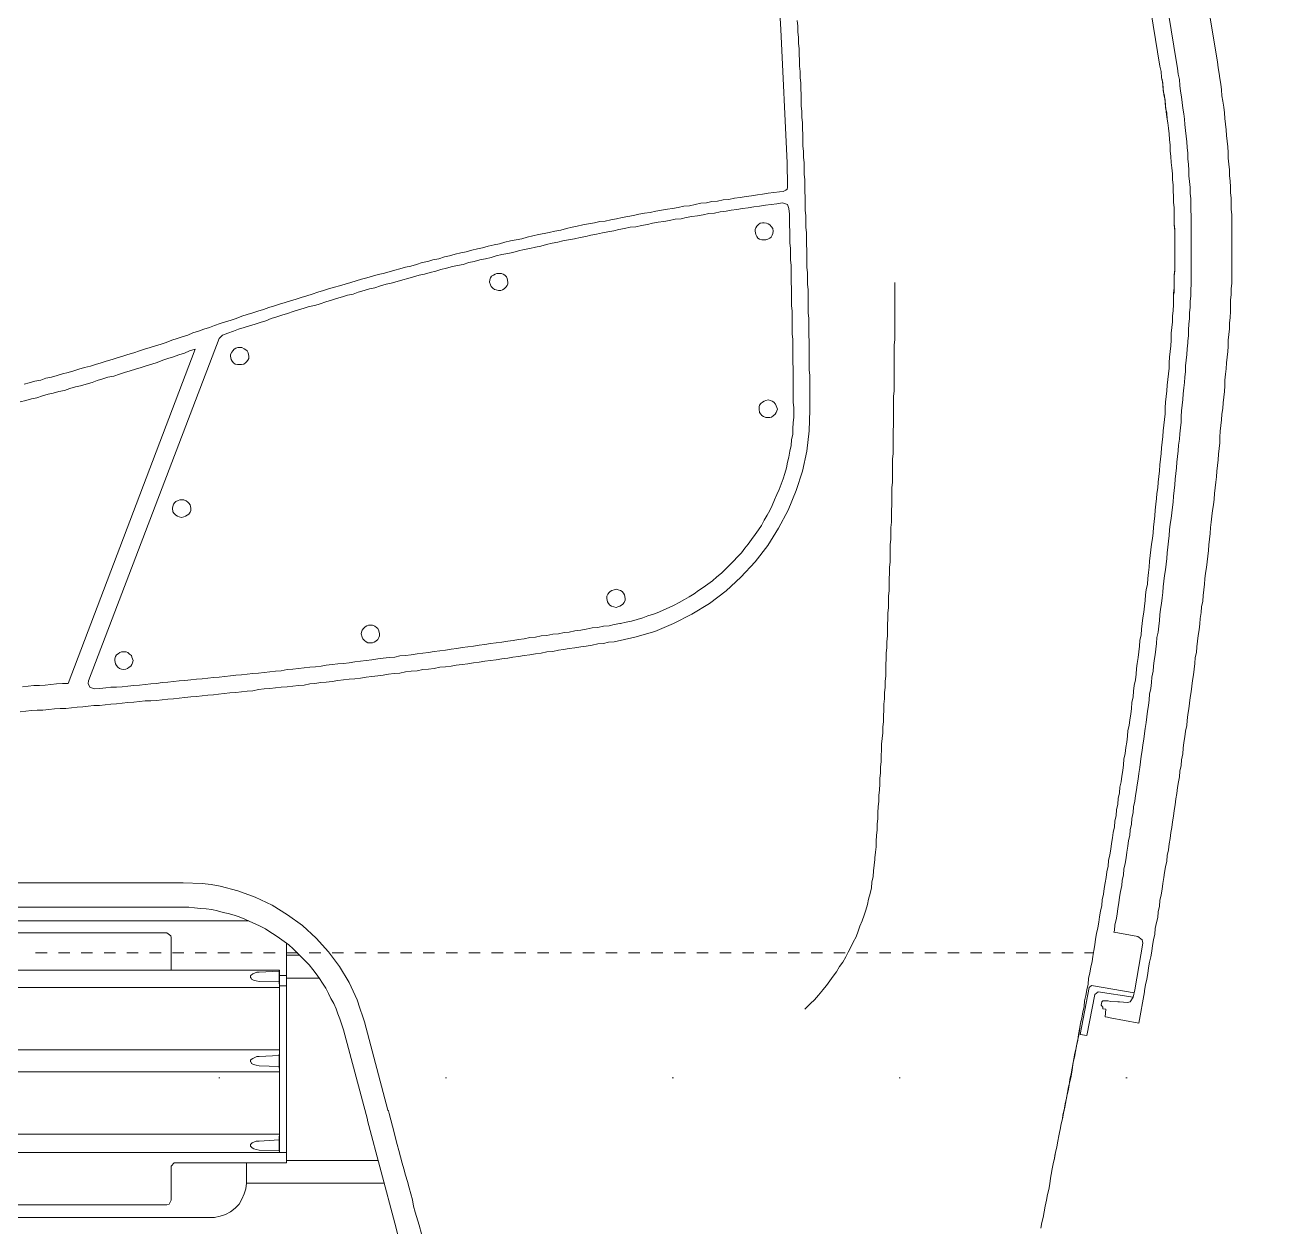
# Model space of a CAD drawing. Header units: centimetres. Extents: x 1976 to 8269, y 9888 to 14030.
# Drawn here: x 6240.6 to 6352.4, y 10921.8 to 11028.3 of the extents above; entities that cross this region are included whole.
import ezdxf

# ---------------------------------------------------------------- set-up
doc = ezdxf.new("R2010")
doc.units = ezdxf.units.CM
doc.header["$LTSCALE"] = 200
doc.linetypes.add('Dot 1mm', pattern=[0.1, 0, -0.1])
doc.linetypes.add('Overhead', pattern=[0.396875, 0.238125, -0.15875])
for name, color, linetype, lineweight in [('A-DETL-THIN', 151, 'Continuous', 9), ('A-FLOR-LEVL', 51, 'Continuous', 9), ('A-FLOR-OVHD', 1, 'Overhead', 9), ('caf_arac_metro_on_gorunus_dwg', 8, 'Continuous', 9), ('PRT-MI-a_elev_far', 9, 'Continuous', 9)]:
    doc.layers.add(name, color=color, linetype=linetype, lineweight=lineweight)

# ---------------------------------------------------------------- blocks, each defined once
blk = doc.blocks.new('caf_arac_metro_on_gorunus_dwg_A$C70222889-V1-B')
at = {"layer": 'PRT-MI-a_elev_far', "color": 18}
for p, q in [((6263.76, 10946.95), (6263.76, 10944.07)), ((6264.92, 10945.89), (6263.76, 10945.89)), ((6266.64, 10943.86), (6263.76, 10943.86)), ((6263.15, 10930.02), (6195.75, 10930.02)), ((6331.81, 10927.8), (6331.86, 10928.2)), ((6271.87, 10927.7), (6263.76, 10927.7)), ((6272.41, 10925.68), (6260.22, 10925.68))]:
    blk.add_line(p, q, dxfattribs=at)
at = {"layer": 'PRT-MI-a_elev_far', "color": 18, "flags": 128}
for points in [[(6309.02, 11028.74), (6309.08, 11028.24), (6309.08, 11027.73), (6309.13, 11027.23), (6309.13, 11026.72), (6309.18, 11026.22), (6309.18, 11025.71), (6309.23, 11025.21), (6309.23, 11024.7), (6309.28, 11024.2), (6309.28, 11023.69), (6309.33, 11023.19), (6309.33, 11022.68), (6309.38, 11022.18), (6309.38, 11021.67), (6309.38, 11021.17), (6309.43, 11020.66), (6309.43, 11020.15), (6309.48, 11019.65), (6309.48, 11019.14), (6309.53, 11018.64), (6309.53, 11018.13), (6309.53, 11017.63), (6309.58, 11017.12), (6309.58, 11016.62), (6309.63, 11016.11), (6309.63, 11015.61), (6309.63, 11015.1), (6309.68, 11014.6), (6309.68, 11014.09), (6309.68, 11013.59), (6309.73, 11013.08), (6309.73, 11012.93), (6309.73, 11012.42), (6309.73, 11011.92), (6309.78, 11011.41), (6309.78, 11010.91), (6309.78, 11010.4), (6309.83, 11009.9), (6309.83, 11009.39), (6309.83, 11008.89), (6309.88, 11008.38), (6309.88, 11007.88), (6309.88, 11007.37), (6309.88, 11006.87), (6309.93, 11006.36), (6309.93, 11005.86), (6309.93, 11005.35), (6309.98, 11004.85), (6309.98, 11004.34), (6309.98, 11003.84), (6309.98, 11003.33), (6309.98, 11002.83), (6310.04, 11002.32), (6310.04, 11001.81), (6310.04, 11001.31), (6310.04, 11000.8), (6310.09, 11000.3), (6310.09, 10999.79), (6310.09, 10999.29), (6310.09, 10998.78), (6310.09, 10998.28), (6310.09, 10997.77), (6310.14, 10997.27), (6310.14, 10996.76), (6310.14, 10996.26), (6310.14, 10995.75), (6310.14, 10995.25), (6310.14, 10994.74), (6310.14, 10994.34), (6310.14, 10994.19), (6310.09, 10992.37), (6309.88, 10990.55), (6309.48, 10988.78), (6308.92, 10987.06), (6308.22, 10985.34), (6307.36, 10983.73), (6306.4, 10982.21), (6305.29, 10980.75), (6304.02, 10979.38), (6302.71, 10978.17), (6301.24, 10977.06), (6299.68, 10976.1), (6298.06, 10975.29), (6296.39, 10974.58), (6294.63, 10974.08), (6293.72, 10973.88), (6292.81, 10973.67), (6292.3, 10973.62), (6291.85, 10973.52), (6291.34, 10973.47), (6290.84, 10973.37), (6290.33, 10973.27), (6289.83, 10973.22), (6289.32, 10973.12), (6288.82, 10973.07), (6288.31, 10972.97), (6287.86, 10972.92), (6287.35, 10972.81), (6286.84, 10972.76), (6286.34, 10972.66), (6285.83, 10972.61), (6285.33, 10972.51), (6284.82, 10972.46), (6284.32, 10972.36), (6283.81, 10972.31), (6283.36, 10972.21), (6282.85, 10972.16), (6282.35, 10972.06), (6281.84, 10972.01), (6281.34, 10971.96), (6280.83, 10971.85), (6280.33, 10971.8), (6279.82, 10971.7), (6279.32, 10971.65), (6278.81, 10971.6), (6278.36, 10971.5), (6277.85, 10971.45), (6277.35, 10971.4), (6276.84, 10971.3), (6276.34, 10971.25), (6275.83, 10971.2), (6275.33, 10971.1), (6274.82, 10971.05), (6274.31, 10971), (6273.81, 10970.89), (6273.3, 10970.84), (6272.8, 10970.79), (6272.34, 10970.69), (6271.84, 10970.64), (6271.33, 10970.59), (6270.83, 10970.54), (6270.32, 10970.44), (6269.82, 10970.39), (6269.31, 10970.34), (6268.81, 10970.29), (6268.3, 10970.24), (6267.8, 10970.14), (6267.29, 10970.09), (6266.79, 10970.04), (6266.28, 10969.98), (6265.83, 10969.93), (6265.32, 10969.83), (6264.82, 10969.78), (6264.31, 10969.73), (6263.81, 10969.68), (6263.3, 10969.63), (6262.8, 10969.58), (6262.29, 10969.53), (6261.79, 10969.48), (6261.28, 10969.43), (6260.77, 10969.33), (6260.27, 10969.28), (6259.76, 10969.23), (6259.26, 10969.18), (6258.75, 10969.13), (6258.25, 10969.08), (6257.74, 10969.03), (6257.29, 10968.97), (6256.78, 10968.92), (6256.28, 10968.87), (6255.77, 10968.82), (6255.27, 10968.77), (6254.76, 10968.72), (6254.26, 10968.67), (6253.75, 10968.62), (6253.25, 10968.57), (6252.74, 10968.52), (6252.24, 10968.47), (6251.73, 10968.42), (6251.23, 10968.42), (6250.72, 10968.37), (6250.22, 10968.32), (6249.71, 10968.27), (6249.2, 10968.22), (6248.7, 10968.17), (6248.19, 10968.12), (6247.69, 10968.07), (6247.18, 10968.01), (6246.68, 10968.01), (6246.17, 10967.96), (6245.72, 10967.91), (6245.21, 10967.86), (6244.71, 10967.81), (6244.2, 10967.76), (6243.7, 10967.76), (6243.19, 10967.71), (6242.69, 10967.66), (6242.18, 10967.61), (6241.68, 10967.61), (6241.17, 10967.56), (6240.67, 10967.51), (6240.16, 10967.46)], [(6306.85, 11039.81), (6307.56, 11027.94), (6308.12, 11016.11), (6308.17, 11014.09), (6308.17, 11014.04), (6308.17, 11013.94), (6308.12, 11013.79), (6308.01, 11013.69), (6307.76, 11013.59), (6307.46, 11013.54), (6306.95, 11013.49), (6306.45, 11013.44), (6305.94, 11013.33), (6305.49, 11013.28), (6304.98, 11013.18), (6304.48, 11013.13), (6303.97, 11013.03), (6303.47, 11012.98), (6302.96, 11012.88), (6302.46, 11012.83), (6301.95, 11012.73), (6301.45, 11012.68), (6300.99, 11012.58), (6300.49, 11012.53), (6299.98, 11012.42), (6299.48, 11012.32), (6298.97, 11012.27), (6298.47, 11012.17), (6297.96, 11012.07), (6297.51, 11012.02), (6297, 11011.92), (6296.49, 11011.82), (6295.99, 11011.72), (6295.48, 11011.67), (6294.98, 11011.57), (6294.52, 11011.46), (6294.02, 11011.36), (6293.51, 11011.26), (6293.01, 11011.16), (6292.5, 11011.06), (6292, 11010.96), (6291.54, 11010.91), (6291.04, 11010.81), (6290.53, 11010.71), (6290.03, 11010.61), (6289.52, 11010.5), (6289.07, 11010.4), (6288.56, 11010.3), (6288.06, 11010.15), (6287.55, 11010.05), (6287.05, 11009.95), (6286.59, 11009.85), (6286.09, 11009.75), (6285.58, 11009.65), (6285.08, 11009.54), (6284.62, 11009.39), (6284.12, 11009.29), (6283.61, 11009.19), (6283.11, 11009.09), (6282.65, 11008.94), (6282.15, 11008.84), (6281.64, 11008.74), (6281.14, 11008.58), (6280.68, 11008.48), (6280.18, 11008.38), (6279.67, 11008.23), (6279.22, 11008.13), (6278.71, 11008.03), (6278.21, 11007.88), (6277.75, 11007.78), (6277.25, 11007.62), (6276.74, 11007.52), (6276.29, 11007.37), (6275.78, 11007.27), (6275.27, 11007.12), (6274.77, 11006.97), (6274.31, 11006.87), (6273.81, 11006.72), (6273.36, 11006.61), (6272.85, 11006.46), (6272.34, 11006.31), (6271.89, 11006.21), (6271.38, 11006.06), (6270.88, 11005.91), (6270.42, 11005.81), (6269.92, 11005.65), (6269.46, 11005.5), (6268.96, 11005.35), (6268.45, 11005.2), (6268, 11005.1), (6267.49, 11004.95), (6267.04, 11004.8), (6266.53, 11004.64), (6266.03, 11004.49), (6265.57, 11004.34), (6265.07, 11004.19), (6264.61, 11004.04), (6264.11, 11003.89), (6263.65, 11003.73), (6263.15, 11003.58), (6262.69, 11003.43), (6262.19, 11003.28), (6261.73, 11003.13), (6261.23, 11002.98), (6260.77, 11002.83), (6260.27, 11002.67), (6259.81, 11002.52), (6259.31, 11002.32), (6258.85, 11002.17), (6258.35, 11002.02), (6257.89, 11001.87), (6257.39, 11001.71), (6256.93, 11001.51), (6256.43, 11001.36), (6255.97, 11001.21), (6255.47, 11001.06), (6255.01, 11000.85), (6254.51, 11000.7), (6254.06, 11000.55), (6253.6, 11000.4), (6253.1, 11000.2), (6252.64, 11000.05), (6252.14, 10999.89), (6251.68, 10999.74), (6251.18, 10999.59), (6250.72, 10999.44), (6250.22, 10999.29), (6249.71, 10999.14), (6249.26, 10998.99), (6248.75, 10998.83), (6248.3, 10998.68), (6247.79, 10998.53), (6247.34, 10998.38), (6246.83, 10998.23), (6246.38, 10998.08), (6245.87, 10997.97), (6245.36, 10997.82), (6244.91, 10997.67), (6244.41, 10997.52), (6243.9, 10997.42), (6243.45, 10997.27), (6242.94, 10997.12), (6242.43, 10997.02), (6241.98, 10996.86), (6241.47, 10996.76), (6240.97, 10996.61), (6240.51, 10996.51)], [(6331.46, 10926.13), (6331.51, 10926.43), (6331.61, 10926.94), (6331.71, 10927.39), (6331.81, 10927.9), (6331.91, 10928.4), (6332.01, 10928.91), (6332.11, 10929.41), (6332.21, 10929.87), (6332.27, 10930.17), (6332.32, 10930.43), (6332.42, 10930.93), (6332.52, 10931.38), (6332.62, 10931.89), (6332.72, 10932.4), (6332.82, 10932.9), (6332.92, 10933.41), (6333.02, 10933.86), (6333.12, 10934.37), (6333.17, 10934.87), (6333.28, 10935.38), (6333.38, 10935.88), (6333.48, 10936.39), (6333.58, 10936.84), (6333.68, 10937.35), (6333.78, 10937.85), (6333.88, 10938.36), (6333.93, 10938.86), (6334.03, 10939.32), (6334.13, 10939.82), (6334.24, 10940.33), (6334.34, 10940.83), (6334.44, 10941.34), (6334.49, 10941.84), (6334.59, 10942.3), (6334.69, 10942.8), (6334.79, 10943.31), (6334.84, 10943.81), (6334.94, 10944.32), (6335.04, 10944.82), (6335.15, 10945.33), (6335.2, 10945.78), (6335.3, 10946.29), (6335.4, 10946.79), (6335.45, 10947.3), (6335.55, 10947.81), (6335.65, 10948.31), (6335.75, 10948.82), (6335.8, 10949.27), (6335.9, 10949.78), (6336, 10950.28), (6336.05, 10950.79), (6336.16, 10951.29), (6336.21, 10951.8), (6336.31, 10952.3), (6336.41, 10952.76), (6336.46, 10953.26), (6336.56, 10953.77), (6336.61, 10954.27), (6336.71, 10954.78), (6336.81, 10955.28), (6336.86, 10955.79), (6336.96, 10956.29), (6337.01, 10956.75), (6337.12, 10957.25), (6337.17, 10957.76), (6337.27, 10958.26), (6337.32, 10958.77), (6337.42, 10959.27), (6337.47, 10959.78), (6337.57, 10960.28), (6337.62, 10960.79), (6337.72, 10961.24), (6337.77, 10961.75), (6337.87, 10962.25), (6337.92, 10962.76), (6337.97, 10963.27), (6338.08, 10963.77), (6338.13, 10964.28), (6338.23, 10964.78), (6338.28, 10965.29), (6338.33, 10965.79), (6338.43, 10966.25), (6338.48, 10966.75), (6338.58, 10967.26), (6338.63, 10967.76), (6338.68, 10968.27), (6338.78, 10968.77), (6338.83, 10969.28), (6338.88, 10969.78), (6338.99, 10970.29), (6339.04, 10970.79), (6339.09, 10971.3), (6339.14, 10971.75), (6339.24, 10972.26), (6339.29, 10972.76), (6339.34, 10973.27), (6339.39, 10973.77), (6339.49, 10974.28), (6339.54, 10974.78), (6339.59, 10975.29), (6339.64, 10975.8), (6339.74, 10976.3), (6339.79, 10976.81), (6339.84, 10977.31), (6339.89, 10977.82), (6339.94, 10978.27), (6340.05, 10978.78), (6340.1, 10979.28), (6340.15, 10979.79), (6340.2, 10980.29), (6340.25, 10980.8), (6340.3, 10981.3), (6340.35, 10981.81), (6340.4, 10982.31), (6340.5, 10982.82), (6340.55, 10983.32), (6340.6, 10983.83), (6340.65, 10984.33), (6340.7, 10984.84), (6340.75, 10985.34), (6340.8, 10985.85), (6340.85, 10986.35), (6340.9, 10986.81), (6340.96, 10987.31), (6341.01, 10987.82), (6341.06, 10988.32), (6341.11, 10988.83), (6341.16, 10989.34), (6341.21, 10989.84), (6341.26, 10990.35), (6341.31, 10990.85), (6341.36, 10991.36), (6341.41, 10991.86), (6341.46, 10992.37), (6341.51, 10992.87), (6341.56, 10993.38), (6341.61, 10993.88), (6341.61, 10994.39), (6341.66, 10994.89), (6341.71, 10995.4), (6341.76, 10995.9), (6341.81, 10996.41), (6341.86, 10996.91), (6341.92, 10997.42), (6341.97, 10997.92), (6341.97, 10998.38), (6342.02, 10998.88), (6342.07, 10999.39), (6342.12, 10999.89), (6342.17, 11000.4), (6342.17, 11000.5), (6342.17, 11001.01), (6342.22, 11001.51), (6342.27, 11002.02), (6342.27, 11002.52), (6342.32, 11003.03), (6342.37, 11003.53), (6342.37, 11004.04), (6342.37, 11004.54), (6342.42, 11005.05), (6342.42, 11005.55), (6342.42, 11006.06), (6342.47, 11006.56), (6342.47, 11007.07), (6342.47, 11007.57), (6342.47, 11008.08), (6342.47, 11008.58), (6342.47, 11009.09), (6342.47, 11009.6), (6342.47, 11010.1), (6342.42, 11010.61), (6342.42, 11011.11), (6342.42, 11011.62), (6342.42, 11012.12), (6342.37, 11012.63), (6342.37, 11013.13), (6342.32, 11013.64), (6342.32, 11014.14), (6342.27, 11014.65), (6342.27, 11015.15), (6342.22, 11015.66), (6342.17, 11016.16), (6342.12, 11016.67), (6342.07, 11017.17), (6342.07, 11017.68), (6342.02, 11018.18), (6341.97, 11018.69), (6341.92, 11019.19), (6341.86, 11019.65), (6341.76, 11020.15), (6341.71, 11020.66), (6341.66, 11021.17), (6341.61, 11021.67), (6341.51, 11022.18), (6341.46, 11022.68), (6341.41, 11023.19), (6341.31, 11023.69), (6341.26, 11024.2), (6341.16, 11024.7), (6331.76, 11082.5)], [(6346.16, 11025.56), (6343.78, 11040.06), (6343.89, 11040.06), (6343.99, 11040.16), (6343.94, 11040.57), (6342.47, 11049.51), (6336.21, 11088.01)], [(6332.82, 11085.13), (6342.62, 11025.01), (6342.72, 11024.5), (6342.77, 11023.99), (6342.88, 11023.49), (6342.93, 11022.98), (6342.98, 11022.48), (6343.08, 11021.97), (6343.13, 11021.47), (6343.18, 11020.96), (6343.28, 11020.46), (6343.33, 11020), (6343.38, 11019.5), (6343.43, 11018.99), (6343.48, 11018.49), (6343.53, 11017.98), (6343.58, 11017.48), (6343.63, 11016.97), (6343.63, 11016.47), (6343.68, 11015.96), (6343.73, 11015.46), (6343.73, 11014.95), (6343.78, 11014.45), (6343.84, 11013.94), (6343.84, 11013.44), (6343.89, 11012.93), (6343.89, 11012.42), (6343.89, 11011.92), (6343.94, 11011.41), (6343.94, 11010.91), (6343.94, 11010.4), (6343.94, 11009.9), (6343.94, 11009.39), (6343.94, 11008.89), (6343.94, 11008.38), (6343.94, 11007.88), (6343.94, 11007.37), (6343.94, 11006.87), (6343.94, 11006.36), (6343.94, 11005.86), (6343.94, 11005.35), (6343.89, 11004.85), (6343.89, 11004.34), (6343.84, 11003.84), (6343.84, 11003.33), (6343.78, 11002.83), (6343.78, 11002.32), (6343.73, 11001.81), (6343.68, 11001.31), (6343.68, 11000.8), (6343.63, 11000.3), (6343.63, 11000.15), (6343.58, 10999.64), (6343.53, 10999.14), (6343.48, 10998.63), (6343.43, 10998.13), (6343.43, 10997.62), (6343.38, 10997.12), (6343.33, 10996.66), (6343.28, 10996.16), (6343.23, 10995.65), (6343.18, 10995.15), (6343.13, 10994.64), (6343.08, 10994.14), (6343.03, 10993.63), (6343.03, 10993.12), (6342.98, 10992.62), (6342.93, 10992.11), (6342.88, 10991.61), (6342.82, 10991.1), (6342.77, 10990.6), (6342.72, 10990.09), (6342.67, 10989.59), (6342.62, 10989.08), (6342.57, 10988.58), (6342.52, 10988.07), (6342.47, 10987.57), (6342.42, 10987.06), (6342.37, 10986.56), (6342.32, 10986.05), (6342.27, 10985.6), (6342.22, 10985.09), (6342.17, 10984.59), (6342.07, 10984.08), (6342.02, 10983.58), (6341.97, 10983.07), (6341.92, 10982.57), (6341.86, 10982.06), (6341.81, 10981.55), (6341.76, 10981.05), (6341.71, 10980.54), (6341.66, 10980.04), (6341.56, 10979.53), (6341.51, 10979.03), (6341.46, 10978.52), (6341.41, 10978.02), (6341.36, 10977.56), (6341.31, 10977.06), (6341.21, 10976.55), (6341.16, 10976.05), (6341.11, 10975.54), (6341.06, 10975.04), (6341.01, 10974.53), (6340.9, 10974.03), (6340.85, 10973.52), (6340.8, 10973.02), (6340.75, 10972.51), (6340.65, 10972.01), (6340.6, 10971.5), (6340.55, 10971.05), (6340.45, 10970.54), (6340.4, 10970.04), (6340.35, 10969.53), (6340.25, 10969.03), (6340.2, 10968.52), (6340.15, 10968.01), (6340.05, 10967.51), (6340, 10967), (6339.94, 10966.5), (6339.84, 10965.99), (6339.79, 10965.54), (6339.74, 10965.03), (6339.64, 10964.53), (6339.59, 10964.02), (6339.49, 10963.52), (6339.44, 10963.01), (6339.39, 10962.51), (6339.29, 10962), (6339.24, 10961.5), (6339.14, 10960.99), (6339.09, 10960.54), (6338.99, 10960.03), (6338.93, 10959.53), (6338.83, 10959.02), (6338.78, 10958.52), (6338.68, 10958.01), (6338.63, 10957.51), (6338.53, 10957), (6338.48, 10956.5), (6338.38, 10956.04), (6338.33, 10955.54), (6338.23, 10955.03), (6338.18, 10954.52), (6338.08, 10954.02), (6337.97, 10953.51), (6337.92, 10953.01), (6337.82, 10952.5), (6337.77, 10952.05), (6337.67, 10951.54), (6337.57, 10951.04), (6337.52, 10950.53), (6337.42, 10950.03), (6337.37, 10949.52), (6337.27, 10949.02), (6337.17, 10948.56), (6337.12, 10948.06), (6337.07, 10947.91), (6337.42, 10947.86), (6339.19, 10947.55), (6339.59, 10947.25), (6339.64, 10946.95), (6338.93, 10942.8), (6338.78, 10942.15), (6335.7, 10942.65), (6335.4, 10942.4), (6334.69, 10938.76), (6334.08, 10938.86), (6334.89, 10943.01), (6335.09, 10943.21), (6338.88, 10942.56)], [(6339.29, 10939.87), (6339.79, 10942.65), (6339.79, 10942.75), (6339.89, 10943.26), (6340, 10943.76), (6340.1, 10944.27), (6340.15, 10944.77), (6340.25, 10945.28), (6340.35, 10945.73), (6340.45, 10946.24), (6340.5, 10946.74), (6340.6, 10947.25), (6340.7, 10947.75), (6340.75, 10948.26), (6340.85, 10948.77), (6340.96, 10949.22), (6341.01, 10949.73), (6341.11, 10950.23), (6341.16, 10950.74), (6341.26, 10951.24), (6341.36, 10951.75), (6341.41, 10952.25), (6341.51, 10952.76), (6341.56, 10953.21), (6341.66, 10953.72), (6341.76, 10954.22), (6341.81, 10954.73), (6341.92, 10955.23), (6341.97, 10955.74), (6342.07, 10956.24), (6342.12, 10956.75), (6342.22, 10957.2), (6342.27, 10957.71), (6342.37, 10958.21), (6342.42, 10958.72), (6342.52, 10959.22), (6342.57, 10959.73), (6342.67, 10960.23), (6342.72, 10960.74), (6342.82, 10961.24), (6342.88, 10961.7), (6342.93, 10962.2), (6343.03, 10962.71), (6343.08, 10963.21), (6343.18, 10963.72), (6343.23, 10964.23), (6343.28, 10964.73), (6343.38, 10965.24), (6343.43, 10965.74), (6343.53, 10966.25), (6343.58, 10966.7), (6343.63, 10967.21), (6343.73, 10967.71), (6343.78, 10968.22), (6343.84, 10968.72), (6343.94, 10969.23), (6343.99, 10969.73), (6344.04, 10970.24), (6344.14, 10970.74), (6344.19, 10971.25), (6344.24, 10971.75), (6344.29, 10972.26), (6344.39, 10972.71), (6344.44, 10973.22), (6344.49, 10973.72), (6344.54, 10974.23), (6344.64, 10974.73), (6344.69, 10975.24), (6344.74, 10975.74), (6344.8, 10976.25), (6344.85, 10976.76), (6344.95, 10977.26), (6345, 10977.77), (6345.05, 10978.27), (6345.1, 10978.78), (6345.15, 10979.23), (6345.2, 10979.74), (6345.3, 10980.24), (6345.35, 10980.75), (6345.4, 10981.25), (6345.45, 10981.76), (6345.5, 10982.26), (6345.55, 10982.77), (6345.6, 10983.27), (6345.65, 10983.78), (6345.7, 10984.28), (6345.76, 10984.79), (6345.81, 10985.29), (6345.91, 10985.8), (6345.96, 10986.3), (6346.01, 10986.81), (6346.06, 10987.31), (6346.11, 10987.82), (6346.16, 10988.27), (6346.21, 10988.78), (6346.26, 10989.28), (6346.31, 10989.79), (6346.36, 10990.3), (6346.41, 10990.8), (6346.46, 10991.31), (6346.46, 10991.81), (6346.51, 10992.32), (6346.56, 10992.82), (6346.61, 10993.33), (6346.66, 10993.83), (6346.72, 10994.34), (6346.77, 10994.84), (6346.82, 10995.35), (6346.87, 10995.85), (6346.92, 10996.36), (6346.92, 10996.86), (6346.97, 10997.37), (6347.02, 10997.87), (6347.07, 10998.38), (6347.12, 10998.88), (6347.17, 10999.39), (6347.22, 10999.84), (6347.22, 10999.89), (6347.22, 11000.4), (6347.27, 11000.91), (6347.32, 11001.41), (6347.32, 11001.92), (6347.37, 11002.42), (6347.42, 11002.93), (6347.42, 11003.43), (6347.42, 11003.94), (6347.47, 11004.44), (6347.47, 11004.95), (6347.52, 11005.45), (6347.52, 11005.96), (6347.52, 11006.46), (6347.52, 11006.97), (6347.52, 11007.47), (6347.52, 11007.98), (6347.52, 11008.48), (6347.52, 11008.99), (6347.52, 11009.49), (6347.52, 11010), (6347.52, 11010.5), (6347.52, 11011.01), (6347.52, 11011.52), (6347.47, 11012.02), (6347.47, 11012.48), (6347.47, 11012.98), (6347.42, 11013.49), (6347.42, 11013.99), (6347.37, 11014.5), (6347.32, 11015), (6347.32, 11015.51), (6347.27, 11016.01), (6347.22, 11016.52), (6347.22, 11017.02), (6347.17, 11017.53), (6347.12, 11018.03), (6347.07, 11018.54), (6347.02, 11019.04), (6346.97, 11019.55), (6346.92, 11020.05), (6346.87, 11020.56), (6346.82, 11021.06), (6346.72, 11021.57), (6346.66, 11022.07), (6346.61, 11022.58), (6346.56, 11023.09), (6346.46, 11023.59), (6346.41, 11024.05), (6346.31, 11024.55), (6346.26, 11025.06), (6346.16, 11025.56), (6346.26, 11025.06), (6346.31, 11024.55), (6346.41, 11024.05), (6346.46, 11023.59), (6346.56, 11023.09), (6346.61, 11022.58), (6346.66, 11022.07), (6346.72, 11021.57), (6346.82, 11021.06), (6346.87, 11020.56), (6346.92, 11020.05), (6346.97, 11019.55), (6347.02, 11019.04), (6347.07, 11018.54), (6347.12, 11018.03), (6347.17, 11017.53), (6347.22, 11017.02), (6347.22, 11016.52), (6347.27, 11016.01), (6347.32, 11015.51), (6347.32, 11015), (6347.37, 11014.5), (6347.42, 11013.99), (6347.42, 11013.49), (6347.47, 11012.98), (6347.47, 11012.48), (6347.47, 11012.02), (6347.52, 11011.52), (6347.52, 11011.01), (6347.52, 11010.5), (6347.52, 11010), (6347.52, 11009.49), (6347.52, 11008.99), (6347.52, 11008.48), (6347.52, 11007.98), (6347.52, 11007.47), (6347.52, 11006.97), (6347.52, 11006.46), (6347.52, 11005.96), (6347.52, 11005.45), (6347.47, 11004.95), (6347.47, 11004.44), (6347.42, 11003.94), (6347.42, 11003.43), (6347.42, 11002.93), (6347.37, 11002.42), (6347.32, 11001.92), (6347.32, 11001.41), (6347.27, 11000.91), (6347.22, 11000.4), (6347.22, 10999.89), (6347.22, 10999.84), (6347.17, 10999.39), (6347.12, 10998.88), (6347.07, 10998.38), (6347.02, 10997.87), (6346.97, 10997.37), (6346.92, 10996.86), (6346.92, 10996.36), (6346.87, 10995.85), (6346.82, 10995.35), (6346.77, 10994.84), (6346.72, 10994.34), (6346.66, 10993.83), (6346.61, 10993.33), (6346.56, 10992.82), (6346.51, 10992.32), (6346.46, 10991.81), (6346.46, 10991.31), (6346.41, 10990.8), (6346.36, 10990.3), (6346.31, 10989.79), (6346.26, 10989.28), (6346.21, 10988.78), (6346.16, 10988.27), (6346.11, 10987.82), (6346.06, 10987.31), (6346.01, 10986.81), (6345.96, 10986.3), (6345.91, 10985.8), (6345.81, 10985.29), (6345.76, 10984.79), (6345.7, 10984.28), (6345.65, 10983.78), (6345.6, 10983.27), (6345.55, 10982.77), (6345.5, 10982.26), (6345.45, 10981.76), (6345.4, 10981.25), (6345.35, 10980.75), (6345.3, 10980.24), (6345.2, 10979.74), (6345.15, 10979.23), (6345.1, 10978.78), (6345.05, 10978.27), (6345, 10977.77), (6344.95, 10977.26), (6344.85, 10976.76), (6344.8, 10976.25), (6344.74, 10975.74), (6344.69, 10975.24), (6344.64, 10974.73), (6344.54, 10974.23), (6344.49, 10973.72), (6344.44, 10973.22), (6344.39, 10972.71), (6344.29, 10972.26), (6344.24, 10971.75), (6344.19, 10971.25), (6344.14, 10970.74), (6344.04, 10970.24), (6343.99, 10969.73), (6343.94, 10969.23), (6343.84, 10968.72), (6343.78, 10968.22), (6343.73, 10967.71), (6343.63, 10967.21), (6343.58, 10966.7), (6343.53, 10966.25), (6343.43, 10965.74), (6343.38, 10965.24), (6343.28, 10964.73), (6343.23, 10964.23), (6343.18, 10963.72), (6343.08, 10963.21), (6343.03, 10962.71), (6342.93, 10962.2), (6342.88, 10961.7), (6342.82, 10961.24), (6342.72, 10960.74), (6342.67, 10960.23), (6342.57, 10959.73), (6342.52, 10959.22), (6342.42, 10958.72), (6342.37, 10958.21), (6342.27, 10957.71), (6342.22, 10957.2), (6342.12, 10956.75), (6342.07, 10956.24), (6341.97, 10955.74), (6341.92, 10955.23), (6341.81, 10954.73), (6341.76, 10954.22), (6341.66, 10953.72), (6341.56, 10953.21), (6341.51, 10952.76), (6341.41, 10952.25), (6341.36, 10951.75), (6341.26, 10951.24), (6341.16, 10950.74), (6341.11, 10950.23), (6341.01, 10949.73), (6340.96, 10949.22), (6340.85, 10948.77), (6340.75, 10948.26), (6340.7, 10947.75), (6340.6, 10947.25), (6340.5, 10946.74), (6340.45, 10946.24), (6340.35, 10945.73), (6340.25, 10945.28), (6340.15, 10944.77), (6340.1, 10944.27), (6340, 10943.76), (6339.89, 10943.26), (6339.79, 10942.75), (6339.79, 10942.65)], [(6341.36, 11023.54), (6341.41, 11023.03), (6341.46, 11022.53), (6341.56, 11022.02), (6341.61, 11021.52), (6341.66, 11021.01), (6341.76, 11020.51), (6341.81, 11020)], [(6342.42, 11012.22), (6342.42, 11011.72), (6342.42, 11011.21), (6342.42, 11010.71), (6342.47, 11010.2), (6342.47, 11009.7), (6342.47, 11009.19), (6342.47, 11008.69), (6342.47, 11008.18), (6342.47, 11007.68), (6342.47, 11007.17), (6342.47, 11006.67), (6342.42, 11006.16), (6342.42, 11005.65), (6342.42, 11005.15), (6342.42, 11004.64), (6342.37, 11004.39)], [(6317.66, 11005.5), (6317.66, 11005), (6317.66, 11004.49), (6317.66, 11003.99), (6317.66, 11003.48), (6317.66, 11002.98), (6317.66, 11002.47), (6317.66, 11001.97), (6317.66, 11001.46), (6317.66, 11000.96), (6317.66, 11000.45), (6317.61, 10999.95), (6317.61, 10999.44), (6317.61, 10998.93), (6317.61, 10998.43), (6317.61, 10997.92), (6317.61, 10997.42), (6317.61, 10996.91), (6317.61, 10996.41), (6317.61, 10995.9), (6317.56, 10995.4), (6317.56, 10994.89), (6317.56, 10994.39), (6317.56, 10993.88), (6317.56, 10993.38), (6317.56, 10992.87), (6317.51, 10992.37), (6317.51, 10991.86), (6317.51, 10991.36), (6317.51, 10990.85), (6317.51, 10990.35), (6317.46, 10989.84), (6317.46, 10989.34), (6317.46, 10988.83), (6317.46, 10988.32), (6317.46, 10987.82), (6317.41, 10987.31), (6317.41, 10986.81), (6317.41, 10986.3), (6317.41, 10985.8), (6317.36, 10985.29), (6317.36, 10984.79), (6317.36, 10984.28), (6317.31, 10983.78), (6317.31, 10983.27), (6317.31, 10982.77), (6317.26, 10982.26), (6317.26, 10981.76), (6317.26, 10981.25), (6317.26, 10980.75), (6317.21, 10980.24), (6317.21, 10979.74), (6317.16, 10979.23), (6317.16, 10978.73), (6317.16, 10978.22), (6317.11, 10977.72), (6317.11, 10977.21), (6317.11, 10976.7), (6317.06, 10976.2), (6317.06, 10975.69), (6317.01, 10975.19), (6317.01, 10974.68), (6317.01, 10974.18), (6316.96, 10973.67), (6316.96, 10973.17), (6316.91, 10972.66), (6316.91, 10972.16), (6316.86, 10971.65), (6316.86, 10971.15), (6316.86, 10970.64), (6316.81, 10970.14), (6316.81, 10969.63), (6316.75, 10969.13), (6316.75, 10968.62), (6316.7, 10968.12), (6316.7, 10967.61), (6316.65, 10967.11), (6316.65, 10966.6), (6316.6, 10966.09), (6316.6, 10965.59), (6316.55, 10965.08), (6316.5, 10964.58), (6316.5, 10964.07), (6316.45, 10963.57), (6316.45, 10963.06), (6316.4, 10962.56), (6316.4, 10962.05), (6316.35, 10961.55), (6316.35, 10961.04), (6316.3, 10960.54), (6316.25, 10960.03), (6316.25, 10959.53), (6316.2, 10959.02), (6316.15, 10958.52), (6316.15, 10958.01), (6316.1, 10957.51), (6316.1, 10957), (6316.05, 10956.5), (6316, 10955.99), (6316, 10955.48), (6315.95, 10955.03), (6315.9, 10954.52), (6315.9, 10954.37), (6315.85, 10953.87), (6315.79, 10953.36), (6315.74, 10952.86), (6315.64, 10952.35), (6315.59, 10951.85), (6315.49, 10951.34), (6315.34, 10950.84), (6315.24, 10950.38), (6315.09, 10949.88), (6314.94, 10949.42), (6314.78, 10948.92), (6314.58, 10948.46), (6314.43, 10948.01), (6314.23, 10947.5), (6313.98, 10947.05), (6313.77, 10946.59), (6313.52, 10946.14), (6313.32, 10945.73), (6313.07, 10945.28), (6312.76, 10944.87), (6312.51, 10944.42), (6312.21, 10944.02), (6311.9, 10943.61), (6311.6, 10943.21), (6311.3, 10942.8), (6311.2, 10942.7), (6310.89, 10942.35), (6310.54, 10941.94), (6310.19, 10941.59), (6309.83, 10941.24), (6309.68, 10941.09)], [(6240.36, 10969.68), (6240.87, 10969.73), (6241.37, 10969.78), (6241.88, 10969.78), (6242.38, 10969.83), (6242.89, 10969.88), (6243.39, 10969.93), (6243.9, 10969.98), (6244.41, 10969.98), (6255.67, 10999.59), (6255.17, 10999.44), (6254.71, 10999.24), (6254.21, 10999.09), (6253.75, 10998.93), (6253.25, 10998.78), (6252.79, 10998.63), (6252.29, 10998.43), (6251.83, 10998.28), (6251.33, 10998.13), (6250.87, 10997.97), (6250.37, 10997.82), (6249.91, 10997.67), (6249.41, 10997.52), (6248.95, 10997.37), (6248.45, 10997.22), (6247.94, 10997.12), (6247.49, 10996.96), (6246.98, 10996.81), (6246.53, 10996.66), (6246.02, 10996.51), (6245.52, 10996.36), (6245.06, 10996.26), (6244.56, 10996.11), (6244.1, 10995.95), (6243.6, 10995.85), (6243.09, 10995.7), (6242.64, 10995.6), (6242.13, 10995.45), (6241.63, 10995.3), (6241.17, 10995.2), (6240.67, 10995.04), (6240.16, 10994.94)], [(6308.72, 10993.83), (6308.72, 10993.88), (6308.72, 10994.08)], [(6225.61, 10952.3), (6254.61, 10952.3), (6256.28, 10952.25), (6257.09, 10952.15), (6257.89, 10952), (6259.46, 10951.59), (6260.98, 10951.04), (6262.49, 10950.33), (6263.86, 10949.47), (6265.17, 10948.51), (6266.38, 10947.4), (6267.49, 10946.19), (6268.45, 10944.87), (6269.31, 10943.46), (6270.02, 10941.94), (6270.27, 10941.19), (6270.53, 10940.43), (6270.68, 10939.97), (6272.75, 10932.14), (6272.8, 10932.09), (6272.85, 10931.84)], [(6225.61, 10950.13), (6254.61, 10950.13), (6255.12, 10950.13), (6255.62, 10950.08), (6256.13, 10950.03), (6256.63, 10949.98), (6257.14, 10949.93), (6257.64, 10949.83), (6258.15, 10949.67), (6258.6, 10949.57), (6259.11, 10949.42), (6259.56, 10949.27), (6260.07, 10949.07), (6260.52, 10948.87), (6260.98, 10948.66), (6261.43, 10948.46), (6261.89, 10948.21), (6262.29, 10947.96), (6262.75, 10947.65), (6263.15, 10947.4), (6263.55, 10947.1), (6263.96, 10946.79), (6264.36, 10946.44), (6264.72, 10946.09), (6265.07, 10945.73), (6265.42, 10945.38), (6265.78, 10945.03), (6266.08, 10944.62), (6266.38, 10944.22), (6266.69, 10943.81), (6266.94, 10943.41), (6267.24, 10942.95), (6267.49, 10942.5), (6267.7, 10942.05), (6267.95, 10941.59), (6268.15, 10941.14), (6268.3, 10940.68), (6268.5, 10940.23), (6268.66, 10939.72), (6268.81, 10939.27), (6270.93, 10931.33), (6270.93, 10931.23), (6273.36, 10922.14), (6273.66, 10920.98)], [(6219.29, 10944.57), (6219.29, 10947.4), (6219.35, 10947.91), (6219.6, 10948.36), (6219.95, 10948.66), (6220.41, 10948.87), (6220.81, 10948.92), (6260.42, 10948.92)], [(6253.55, 10947.45), (6253.5, 10947.6), (6253.15, 10947.86), (6229.85, 10947.86), (6229.7, 10947.81), (6229.45, 10947.45), (6229.45, 10944.57), (6229.45, 10947.45), (6229.7, 10947.81), (6229.85, 10947.86), (6253.15, 10947.86)], [(6253.15, 10947.86), (6253.5, 10947.6), (6253.55, 10947.45), (6253.55, 10944.57)], [(6127.95, 10944.37), (6127.95, 10944.52), (6127.95, 10944.57), (6195.55, 10944.57), (6263.15, 10944.57), (6195.55, 10944.57), (6127.95, 10944.57), (6127.95, 10944.47), (6127.95, 10943.51), (6127.95, 10943.41), (6127.95, 10943.26), (6127.95, 10943.01), (6127.95, 10937.5), (6127.95, 10937.2), (6127.95, 10937.09), (6127.95, 10936.99), (6127.95, 10936.03)], [(6263.1, 10936.99), (6263.1, 10937.09), (6263.15, 10937.2), (6263.15, 10937.5), (6263.15, 10943.01), (6263.15, 10943.26), (6263.1, 10943.41), (6263.1, 10943.51), (6263.1, 10944.47), (6263.15, 10944.57), (6263.15, 10944.52), (6263.15, 10944.37), (6263.15, 10942.55), (6263.15, 10929.01), (6263.15, 10928.4), (6263.1, 10928.56), (6263.1, 10929.52), (6263.1, 10929.62), (6263.1, 10929.72), (6263.15, 10930.02), (6263.15, 10935.53), (6263.15, 10935.78), (6263.1, 10935.93), (6263.1, 10936.03), (6263.1, 10936.99), (6261.33, 10936.89), (6261.13, 10936.89), (6260.77, 10936.74), (6260.62, 10936.64), (6260.57, 10936.59), (6260.57, 10936.54), (6260.57, 10936.49), (6260.57, 10936.44), (6260.62, 10936.39), (6260.67, 10936.29), (6260.83, 10936.18), (6261.08, 10936.13), (6261.33, 10936.08), (6263.1, 10936.03)], [(6263.1, 10943.51), (6261.33, 10943.56), (6261.08, 10943.61), (6260.83, 10943.66), (6260.67, 10943.76), (6260.62, 10943.86), (6260.57, 10943.91), (6260.57, 10943.97), (6260.57, 10944.02), (6260.57, 10944.07), (6260.62, 10944.12), (6260.77, 10944.22), (6261.13, 10944.37), (6261.33, 10944.37), (6263.1, 10944.47)], [(6263.15, 10944.07), (6263.76, 10944.07), (6263.76, 10943.16)], [(6195.55, 10928.4), (6263.15, 10928.4), (6263.76, 10928.4), (6263.76, 10928.91), (6263.76, 10929.01), (6263.76, 10929.57), (6263.76, 10942.05), (6263.76, 10942.55), (6263.76, 10942.65), (6263.76, 10943.16), (6263.15, 10943.16)], [(6263.15, 10937.5), (6195.75, 10937.5), (6195.75, 10943.01), (6263.15, 10943.01)], [(6336.51, 10941.84), (6336.56, 10941.84), (6336.11, 10941.84), (6336, 10941.74), (6335.95, 10941.44), (6336.11, 10941.29), (6336.11, 10941.14), (6336.36, 10941.09), (6336.31, 10940.43), (6336.51, 10940.38), (6336.76, 10940.33), (6339.29, 10939.87), (6339.79, 10942.65)], [(6263.15, 10941.64), (6263.15, 10941.54), (6263.15, 10930.02), (6263.15, 10929.87)], [(6338.78, 10942.15), (6338.53, 10941.74), (6338.28, 10941.69), (6337.57, 10941.74), (6337.42, 10941.74), (6336.78, 10941.79), (6336.56, 10941.84)], [(6334.19, 10940.13), (6334.08, 10939.67), (6334.03, 10939.17), (6333.93, 10938.66), (6333.83, 10938.16), (6333.73, 10937.65), (6333.63, 10937.2), (6333.53, 10936.69), (6333.43, 10936.18), (6333.38, 10935.68), (6333.28, 10935.17), (6333.17, 10934.67), (6333.07, 10934.21), (6332.97, 10933.71), (6332.87, 10933.2), (6332.77, 10932.7), (6332.67, 10932.19), (6332.57, 10931.74), (6332.52, 10931.38), (6332.47, 10931.18)], [(6195.3, 10930.02), (6195.35, 10929.77), (6195.4, 10929.72), (6195.45, 10929.67), (6195.5, 10929.67), (6195.55, 10929.67), (6195.6, 10929.67), (6195.65, 10929.72), (6195.7, 10929.77), (6195.75, 10930.02), (6195.75, 10935.53), (6263.15, 10935.53)], [(6272.85, 10931.84), (6273, 10931.28), (6273.15, 10930.73), (6273.3, 10930.17), (6273.41, 10929.67), (6273.56, 10929.11), (6273.71, 10928.56), (6273.86, 10928), (6274.01, 10927.44), (6274.16, 10926.94), (6274.31, 10926.38), (6274.47, 10925.83), (6274.62, 10925.27), (6274.77, 10924.72), (6274.92, 10924.21), (6275.02, 10923.65), (6275.17, 10923.1), (6275.53, 10921.94), (6275.73, 10921.18)], [(6263.1, 10929.52), (6261.33, 10929.41), (6261.08, 10929.41), (6260.72, 10929.26), (6260.62, 10929.16), (6260.57, 10929.11), (6260.57, 10929.06), (6260.57, 10929.01), (6260.57, 10928.96), (6260.62, 10928.91), (6260.72, 10928.81), (6260.88, 10928.71), (6261.08, 10928.66), (6261.33, 10928.61), (6263.1, 10928.56)], [(6263.76, 10928.4), (6263.76, 10927.49), (6253.85, 10927.49), (6253.8, 10927.49), (6253.55, 10927.19), (6253.55, 10924.16), (6253.35, 10923.81), (6253.15, 10923.76), (6229.85, 10923.76), (6229.5, 10923.96), (6229.45, 10924.16), (6229.45, 10927.19)], [(6260.22, 10927.49), (6260.22, 10925.68), (6260.17, 10925.17), (6260.02, 10924.72), (6259.81, 10924.26), (6259.56, 10923.81), (6259.21, 10923.45), (6258.8, 10923.15), (6258.35, 10922.9), (6257.89, 10922.75), (6257.39, 10922.64), (6257.19, 10922.64), (6225.86, 10922.64), (6225.36, 10922.69), (6224.85, 10922.85), (6224.4, 10923.05), (6223.99, 10923.3), (6223.59, 10923.65), (6223.29, 10924.06), (6223.03, 10924.51), (6222.88, 10924.97), (6222.83, 10925.47), (6222.83, 10925.68), (6222.83, 10927.49)], [(6330.6, 10921.68), (6330.7, 10922.19), (6330.8, 10922.64), (6330.9, 10923.15), (6331, 10923.65), (6331.1, 10924.16), (6331.2, 10924.67), (6331.31, 10925.12), (6331.41, 10925.63), (6331.46, 10926.13), (6331.41, 10925.63), (6331.31, 10925.12), (6331.2, 10924.67), (6331.1, 10924.16), (6331, 10923.65), (6330.9, 10923.15), (6330.8, 10922.64), (6330.7, 10922.19), (6330.6, 10921.68)]]:
    blk.add_lwpolyline(points, dxfattribs=at)
for points in [[(6258.1, 11000.85), (6258.55, 11001.01), (6259.06, 11001.21), (6259.51, 11001.36), (6260.02, 11001.51), (6260.47, 11001.66), (6260.98, 11001.81), (6261.43, 11001.97), (6261.94, 11002.12), (6262.39, 11002.32), (6262.9, 11002.47), (6263.35, 11002.62), (6263.86, 11002.77), (6264.36, 11002.93), (6264.82, 11003.08), (6265.32, 11003.23), (6265.78, 11003.38), (6266.28, 11003.48), (6266.74, 11003.63), (6267.24, 11003.79), (6267.75, 11003.94), (6268.2, 11004.09), (6268.71, 11004.24), (6269.16, 11004.39), (6269.67, 11004.49), (6270.12, 11004.64), (6270.63, 11004.8), (6271.13, 11004.95), (6271.59, 11005.05), (6272.09, 11005.2), (6272.6, 11005.35), (6273.05, 11005.45), (6273.56, 11005.6), (6274.06, 11005.76), (6274.52, 11005.86), (6275.02, 11006.01), (6275.53, 11006.16), (6275.98, 11006.26), (6276.49, 11006.41), (6276.99, 11006.51), (6277.45, 11006.67), (6277.95, 11006.77), (6278.46, 11006.92), (6278.91, 11007.02), (6279.42, 11007.12), (6279.92, 11007.27), (6280.38, 11007.37), (6280.88, 11007.52), (6281.39, 11007.62), (6281.89, 11007.73), (6282.35, 11007.88), (6282.85, 11007.98), (6283.36, 11008.08), (6283.81, 11008.18), (6284.32, 11008.33), (6284.82, 11008.43), (6285.33, 11008.53), (6285.83, 11008.64), (6286.29, 11008.74), (6286.79, 11008.89), (6287.3, 11008.99), (6287.8, 11009.09), (6288.26, 11009.19), (6288.76, 11009.29), (6289.27, 11009.39), (6289.78, 11009.49), (6290.28, 11009.6), (6290.74, 11009.7), (6291.24, 11009.8), (6291.75, 11009.9), (6292.25, 11010), (6292.76, 11010.1), (6293.21, 11010.2), (6293.72, 11010.3), (6294.22, 11010.4), (6294.73, 11010.45), (6295.23, 11010.56), (6295.74, 11010.66), (6296.19, 11010.76), (6296.7, 11010.86), (6297.2, 11010.91), (6297.71, 11011.01), (6298.21, 11011.11), (6298.72, 11011.16), (6299.17, 11011.26), (6299.68, 11011.36), (6300.18, 11011.41), (6300.69, 11011.52), (6301.19, 11011.62), (6301.7, 11011.67), (6302.2, 11011.77), (6302.71, 11011.82), (6303.16, 11011.92), (6303.67, 11011.97), (6304.17, 11012.07), (6304.68, 11012.12), (6305.18, 11012.22), (6305.69, 11012.27), (6306.2, 11012.37), (6306.7, 11012.42), (6307.21, 11012.48), (6307.71, 11012.58), (6308.17, 11012.42), (6308.27, 11012.07), (6308.32, 11011.57), (6308.32, 11011.06), (6308.32, 11010.56), (6308.37, 11010.05), (6308.37, 11009.54), (6308.37, 11009.04), (6308.42, 11008.53), (6308.42, 11008.03), (6308.42, 11007.52), (6308.47, 11007.02), (6308.47, 11006.51), (6308.47, 11006.01), (6308.47, 11005.5), (6308.52, 11005), (6308.52, 11004.49), (6308.52, 11003.99), (6308.52, 11003.48), (6308.57, 11002.98), (6308.57, 11002.47), (6308.57, 11001.97), (6308.57, 11001.46), (6308.57, 11000.96), (6308.62, 11000.45), (6308.62, 10999.95), (6308.62, 10999.44), (6308.62, 10998.93), (6308.62, 10998.43), (6308.67, 10997.92), (6308.67, 10997.42), (6308.67, 10996.91), (6308.67, 10996.41), (6308.67, 10995.9), (6308.67, 10995.4), (6308.67, 10994.89), (6308.72, 10994.39), (6308.72, 10994.34), (6308.72, 10994.08), (6308.72, 10993.58), (6308.67, 10993.07), (6308.62, 10992.57), (6308.62, 10992.06), (6308.52, 10991.56), (6308.47, 10991.05), (6308.37, 10990.55), (6308.27, 10990.04), (6308.17, 10989.59), (6308.06, 10989.08), (6307.91, 10988.58), (6307.76, 10988.12), (6307.61, 10987.62), (6307.41, 10987.16), (6307.21, 10986.71), (6307, 10986.25), (6306.8, 10985.75), (6306.6, 10985.29), (6306.35, 10984.89), (6306.09, 10984.43), (6305.84, 10983.98), (6305.59, 10983.58), (6305.29, 10983.17), (6304.98, 10982.72), (6304.68, 10982.31), (6304.38, 10981.96), (6304.07, 10981.55), (6303.72, 10981.2), (6303.37, 10980.8), (6303.01, 10980.44), (6302.66, 10980.09), (6302.3, 10979.74), (6301.9, 10979.43), (6301.5, 10979.08), (6301.09, 10978.78), (6300.69, 10978.47), (6300.28, 10978.22), (6299.88, 10977.92), (6299.43, 10977.66), (6299.02, 10977.41), (6298.57, 10977.16), (6298.11, 10976.91), (6297.66, 10976.7), (6297.2, 10976.5), (6296.75, 10976.3), (6296.29, 10976.1), (6295.79, 10975.95), (6295.33, 10975.8), (6294.83, 10975.64), (6294.32, 10975.49), (6293.87, 10975.39), (6293.36, 10975.29), (6293.31, 10975.29), (6292.81, 10975.19), (6292.35, 10975.09), (6291.85, 10975.04), (6291.34, 10974.94), (6290.84, 10974.89), (6290.33, 10974.78), (6289.83, 10974.68), (6289.32, 10974.63), (6288.82, 10974.53), (6288.36, 10974.48), (6287.86, 10974.38), (6287.35, 10974.33), (6286.84, 10974.23), (6286.34, 10974.18), (6285.83, 10974.08), (6285.33, 10974.03), (6284.82, 10973.93), (6284.32, 10973.88), (6283.86, 10973.77), (6283.36, 10973.72), (6282.85, 10973.62), (6282.35, 10973.57), (6281.84, 10973.52), (6281.34, 10973.42), (6280.83, 10973.37), (6280.33, 10973.27), (6279.82, 10973.22), (6279.32, 10973.17), (6278.86, 10973.07), (6278.36, 10973.02), (6277.85, 10972.92), (6277.35, 10972.86), (6276.84, 10972.81), (6276.34, 10972.71), (6275.83, 10972.66), (6275.33, 10972.61), (6274.82, 10972.51), (6274.31, 10972.46), (6273.81, 10972.41), (6273.36, 10972.31), (6272.85, 10972.26), (6272.34, 10972.21), (6271.84, 10972.16), (6271.33, 10972.06), (6270.83, 10972.01), (6270.32, 10971.96), (6269.82, 10971.9), (6269.31, 10971.8), (6268.81, 10971.75), (6268.3, 10971.7), (6267.8, 10971.65), (6267.29, 10971.6), (6266.84, 10971.5), (6266.33, 10971.45), (6265.83, 10971.4), (6265.32, 10971.35), (6264.82, 10971.3), (6264.31, 10971.25), (6263.81, 10971.2), (6263.3, 10971.1), (6262.8, 10971.05), (6262.29, 10971), (6261.79, 10970.94), (6261.28, 10970.89), (6260.77, 10970.84), (6260.27, 10970.79), (6259.76, 10970.74), (6259.26, 10970.69), (6258.8, 10970.64), (6258.3, 10970.59), (6257.79, 10970.54), (6257.29, 10970.49), (6256.78, 10970.44), (6256.28, 10970.39), (6255.77, 10970.34), (6255.27, 10970.29), (6254.76, 10970.24), (6254.26, 10970.19), (6253.75, 10970.14), (6253.25, 10970.09), (6252.74, 10970.04), (6252.24, 10969.98), (6251.73, 10969.93), (6251.23, 10969.88), (6250.72, 10969.83), (6250.22, 10969.78), (6249.71, 10969.73), (6249.2, 10969.68), (6248.7, 10969.63), (6248.19, 10969.63), (6247.74, 10969.58), (6247.23, 10969.53), (6246.73, 10969.48), (6246.32, 10969.63), (6246.17, 10969.98), (6246.22, 10970.19), (6257.79, 11000.55)], [(6305.69, 11009.34), (6305.54, 11009.44), (6305.44, 11009.6), (6305.34, 11009.75), (6305.29, 11010.05), (6305.29, 11010.2), (6305.34, 11010.35), (6305.44, 11010.5), (6305.59, 11010.66), (6305.74, 11010.76), (6305.94, 11010.81), (6306.09, 11010.81), (6306.3, 11010.76), (6306.45, 11010.71), (6306.6, 11010.61), (6306.75, 11010.45), (6306.85, 11010.3), (6306.9, 11010.05), (6306.85, 11009.85), (6306.8, 11009.7), (6306.7, 11009.54), (6306.6, 11009.44), (6306.4, 11009.34), (6306.25, 11009.29), (6306.04, 11009.29), (6305.89, 11009.29)], [(6282.2, 11004.9), (6282.05, 11005), (6281.89, 11005.15), (6281.84, 11005.3), (6281.74, 11005.55), (6281.79, 11005.76), (6281.84, 11005.91), (6281.94, 11006.06), (6282.1, 11006.16), (6282.25, 11006.26), (6282.4, 11006.31), (6282.6, 11006.31), (6282.8, 11006.31), (6282.95, 11006.26), (6283.11, 11006.16), (6283.26, 11006.01), (6283.31, 11005.86), (6283.36, 11005.55), (6283.36, 11005.4), (6283.31, 11005.25), (6283.21, 11005.1), (6283.06, 11004.95), (6282.9, 11004.85), (6282.75, 11004.8), (6282.55, 11004.8), (6282.35, 11004.85)], [(6259.21, 10998.28), (6259.06, 10998.38), (6258.96, 10998.53), (6258.85, 10998.68), (6258.8, 10998.99), (6258.8, 10999.14), (6258.91, 10999.34), (6259.01, 10999.44), (6259.11, 10999.59), (6259.26, 10999.69), (6259.46, 10999.74), (6259.61, 10999.74), (6259.81, 10999.74), (6260.02, 10999.64), (6260.17, 10999.54), (6260.27, 10999.44), (6260.37, 10999.29), (6260.42, 10998.99), (6260.42, 10998.78), (6260.32, 10998.63), (6260.22, 10998.48), (6260.12, 10998.38), (6259.97, 10998.28), (6259.76, 10998.23), (6259.61, 10998.23), (6259.41, 10998.23)], [(6306.04, 10993.63), (6305.89, 10993.73), (6305.79, 10993.83), (6305.69, 10993.98), (6305.64, 10994.29), (6305.64, 10994.49), (6305.69, 10994.64), (6305.79, 10994.79), (6305.94, 10994.89), (6306.09, 10994.99), (6306.25, 10995.04), (6306.45, 10995.1), (6306.65, 10995.04), (6306.8, 10994.99), (6306.95, 10994.89), (6307.1, 10994.74), (6307.16, 10994.59), (6307.26, 10994.29), (6307.21, 10994.14), (6307.16, 10993.98), (6307.05, 10993.83), (6306.9, 10993.68), (6306.75, 10993.58), (6306.6, 10993.53), (6306.4, 10993.53), (6306.25, 10993.53)], [(6254.11, 10984.79), (6253.95, 10984.89), (6253.8, 10985.04), (6253.7, 10985.19), (6253.65, 10985.5), (6253.7, 10985.65), (6253.75, 10985.85), (6253.85, 10986), (6253.95, 10986.1), (6254.16, 10986.2), (6254.31, 10986.25), (6254.51, 10986.25), (6254.66, 10986.25), (6254.86, 10986.15), (6255.01, 10986.05), (6255.12, 10985.95), (6255.22, 10985.8), (6255.27, 10985.5), (6255.27, 10985.29), (6255.22, 10985.14), (6255.12, 10984.99), (6254.96, 10984.89), (6254.81, 10984.79), (6254.66, 10984.74), (6254.46, 10984.69), (6254.26, 10984.74)], [(6292.55, 10976.81), (6292.4, 10976.91), (6292.3, 10977.06), (6292.2, 10977.21), (6292.15, 10977.51), (6292.15, 10977.72), (6292.25, 10977.87), (6292.35, 10978.02), (6292.45, 10978.12), (6292.6, 10978.22), (6292.81, 10978.27), (6292.96, 10978.32), (6293.16, 10978.27), (6293.36, 10978.22), (6293.51, 10978.12), (6293.61, 10977.97), (6293.72, 10977.82), (6293.77, 10977.51), (6293.77, 10977.36), (6293.67, 10977.16), (6293.56, 10977.01), (6293.46, 10976.91), (6293.31, 10976.81), (6293.11, 10976.76), (6292.96, 10976.7), (6292.76, 10976.76)], [(6271.59, 10975.04), (6271.74, 10974.94), (6271.84, 10974.84), (6271.94, 10974.63), (6271.99, 10974.38), (6271.99, 10974.18), (6271.94, 10974.03), (6271.84, 10973.88), (6271.69, 10973.72), (6271.54, 10973.62), (6271.38, 10973.57), (6271.18, 10973.57), (6270.98, 10973.57), (6270.83, 10973.67), (6270.68, 10973.77), (6270.53, 10973.93), (6270.48, 10974.08), (6270.37, 10974.38), (6270.42, 10974.53), (6270.48, 10974.68), (6270.58, 10974.84), (6270.73, 10974.99), (6270.88, 10975.09), (6271.03, 10975.14), (6271.23, 10975.14), (6271.38, 10975.14)], [(6248.95, 10971.3), (6248.8, 10971.4), (6248.7, 10971.55), (6248.6, 10971.7), (6248.55, 10972.01), (6248.55, 10972.16), (6248.6, 10972.36), (6248.7, 10972.51), (6248.85, 10972.61), (6249, 10972.71), (6249.15, 10972.76), (6249.36, 10972.76), (6249.56, 10972.76), (6249.71, 10972.71), (6249.86, 10972.56), (6250.01, 10972.46), (6250.06, 10972.31), (6250.16, 10972.01), (6250.11, 10971.8), (6250.06, 10971.65), (6249.96, 10971.5), (6249.81, 10971.4), (6249.66, 10971.3), (6249.51, 10971.25), (6249.31, 10971.2), (6249.15, 10971.25)], [(6241.53, 10946.09), (6242.54, 10946.09)], [(6243.55, 10946.09), (6244.56, 10946.09)], [(6245.57, 10946.09), (6246.58, 10946.09)], [(6247.59, 10946.09), (6248.6, 10946.09)], [(6249.61, 10946.09), (6250.62, 10946.09)], [(6251.63, 10946.09), (6252.64, 10946.09)], [(6253.65, 10946.09), (6254.66, 10946.09)], [(6255.67, 10946.09), (6256.68, 10946.09)], [(6257.69, 10946.09), (6258.7, 10946.09)], [(6259.71, 10946.09), (6260.72, 10946.09)], [(6261.73, 10946.09), (6262.75, 10946.09)], [(6263.76, 10946.09), (6264.77, 10946.09)], [(6265.78, 10946.09), (6266.79, 10946.09)], [(6267.8, 10946.09), (6268.81, 10946.09)], [(6269.82, 10946.09), (6270.83, 10946.09)], [(6271.84, 10946.09), (6272.85, 10946.09)], [(6273.86, 10946.09), (6274.87, 10946.09)], [(6275.88, 10946.09), (6276.89, 10946.09)], [(6277.9, 10946.09), (6278.91, 10946.09)], [(6279.92, 10946.09), (6280.93, 10946.09)], [(6281.94, 10946.09), (6282.95, 10946.09)], [(6283.96, 10946.09), (6284.98, 10946.09)], [(6285.99, 10946.09), (6287, 10946.09)], [(6288.01, 10946.09), (6289.02, 10946.09)], [(6290.03, 10946.09), (6291.04, 10946.09)], [(6292.05, 10946.09), (6293.06, 10946.09)], [(6294.07, 10946.09), (6295.08, 10946.09)], [(6296.09, 10946.09), (6297.1, 10946.09)], [(6298.11, 10946.09), (6299.12, 10946.09)], [(6300.13, 10946.09), (6301.14, 10946.09)], [(6302.15, 10946.09), (6303.16, 10946.09)], [(6304.17, 10946.09), (6305.18, 10946.09)], [(6306.2, 10946.09), (6307.21, 10946.09)], [(6308.22, 10946.09), (6309.23, 10946.09)], [(6310.24, 10946.09), (6311.25, 10946.09)], [(6312.26, 10946.09), (6313.27, 10946.09)], [(6314.28, 10946.09), (6315.29, 10946.09)], [(6316.3, 10946.09), (6317.31, 10946.09)], [(6318.32, 10946.09), (6319.33, 10946.09)], [(6320.34, 10946.09), (6321.35, 10946.09)], [(6322.36, 10946.09), (6323.37, 10946.09)], [(6324.38, 10946.09), (6325.39, 10946.09)], [(6326.4, 10946.09), (6327.42, 10946.09)], [(6328.43, 10946.09), (6329.44, 10946.09)], [(6330.45, 10946.09), (6331.46, 10946.09)], [(6332.47, 10946.09), (6333.48, 10946.09)], [(6334.49, 10946.09), (6335.26, 10946.09)]]:
    blk.add_lwpolyline(points, close=True, dxfattribs=at)
blk = doc.blocks.new('caf_arac_metro_on_gorunus_dwg-V2-B')
blk.add_blockref('caf_arac_metro_on_gorunus_dwg_A$C70222889-V1-B', (0, 0))

msp = doc.modelspace()

# ---------------------------------------------------------------- linework, layer by layer
at = {"layer": 'A-DETL-THIN'}
msp.add_arc((6185.52, 11036.09), 285, 126.4017, 0, dxfattribs=at)
at = {"layer": 'A-FLOR-LEVL', "linetype": 'Dot 1mm'}
msp.add_line((1976.45, 10935), (8269.32, 10935), dxfattribs=at)
at = {"layer": 'A-FLOR-OVHD'}
msp.add_arc((6185.52, 11036.09), 315, 122.4561, 0, dxfattribs=at)

# ---------------------------------------------------------------- block references
at = {"layer": 'caf_arac_metro_on_gorunus_dwg', "color": 18}
msp.add_blockref('caf_arac_metro_on_gorunus_dwg-V2-B', (0, 0), dxfattribs=at)

doc.saveas('drawing.dxf')
